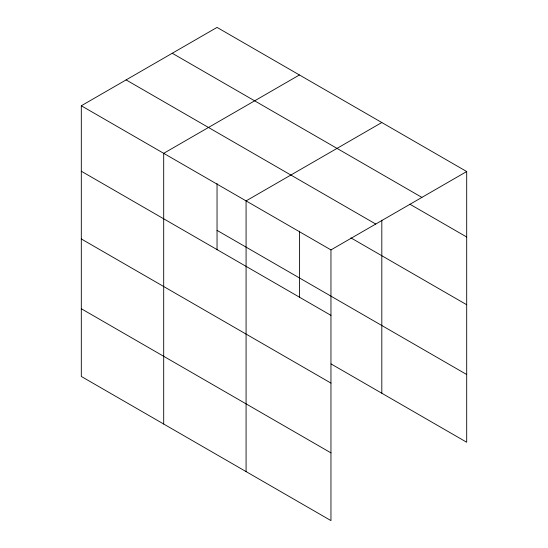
<?xml version="1.0" encoding="UTF-8"?>
<svg xmlns="http://www.w3.org/2000/svg" width="548" height="548" viewBox="0 0 548 548"><rect width="100%" height="100%" fill="white"/><g stroke="black" fill="none" stroke-linecap="round" stroke-linejoin="round"><path stroke-width="0.82" d="M330.958 383.093L330.958 249.902L81.31 105.764L81.31 376.462L330.958 520.6L330.958 383.093L81.31 238.962M331.054 363.927L466.69 442.236L466.69 171.538L217.042 27.4L81.31 105.764M299.427 74.966L163.694 153.33L163.694 424.029M381.812 122.526L246.079 200.897L246.079 471.595M330.958 249.902L466.69 171.538M172.25 53.259L421.898 197.396M409.863 204.192L466.69 237.003M126.102 79.905L375.75 224.043M350.919 237.887L466.69 304.729M217.042 230.372L466.69 374.51M81.31 171.236L330.958 315.367M81.31 308.736L330.958 452.874M381.812 220.166L381.812 393.231M299.427 231.133L299.427 297.406M217.042 183.573L217.042 249.847"/></g></svg>
